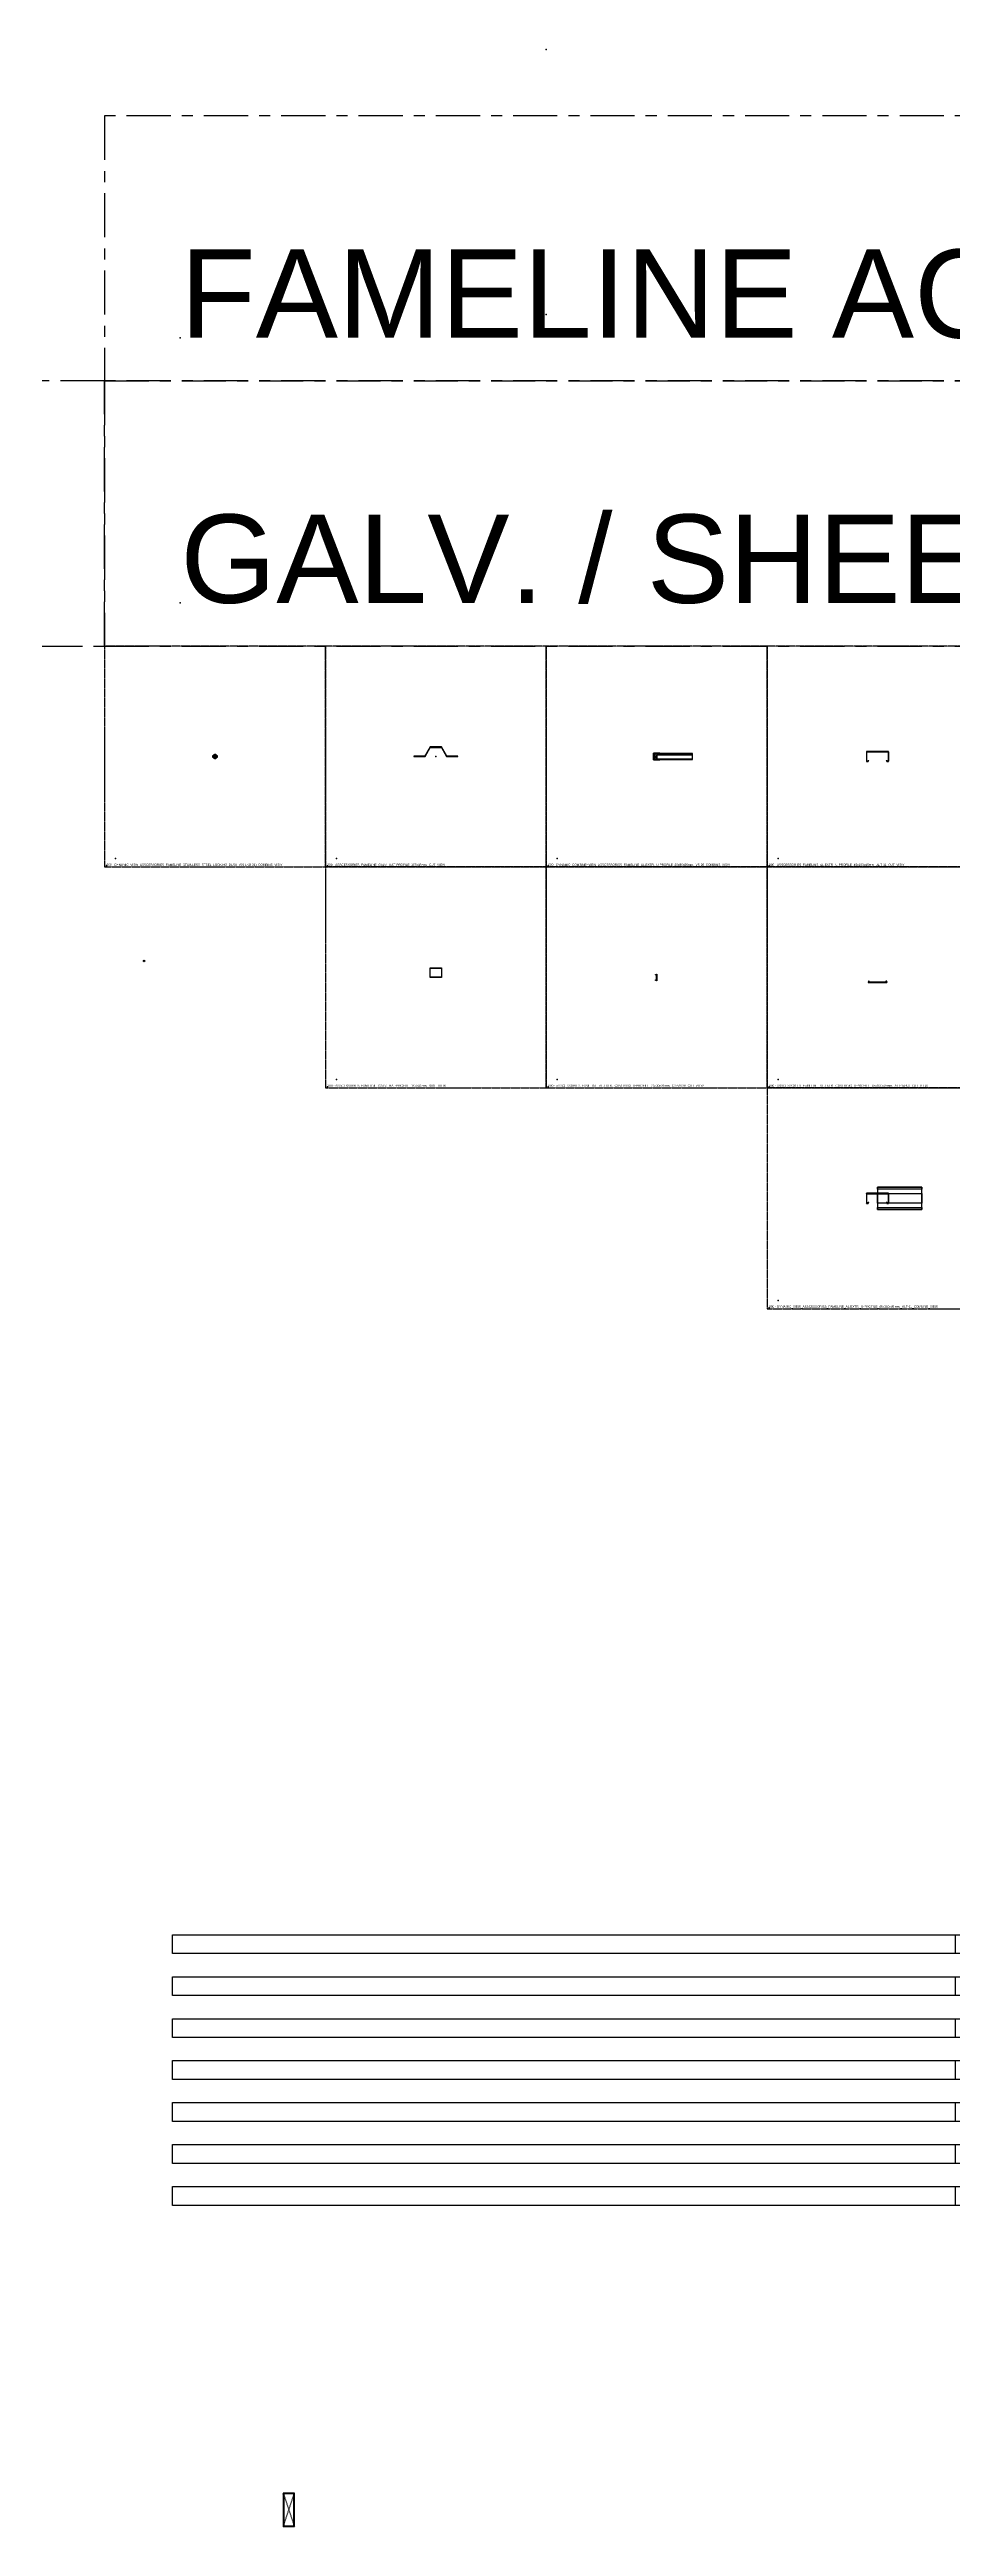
# Model space of a CAD drawing. Header units: millimetres. Extents: x -244126 to 368105, y -173968 to 259060.
# Drawn here: x 18238 to 22326, y 40483 to 51695 of the extents above; entities that cross this region are included whole.
import ezdxf

# ---------------------------------------------------------------- set-up
doc = ezdxf.new("R2010")
doc.units = ezdxf.units.MM
doc.header["$MEASUREMENT"] = 0
for name, pattern in [('005_GG_TA_LINE', [13.75, 5, -1.25, 1.25, -1.25, 5]), ('HIDDEN', [9.525, 6.35, -3.175]), ('TA_L1', [6.5, 3.55, -2.95])]:
    doc.linetypes.add(name, pattern=pattern)
for name, color, linetype in [('000 - H A T C H', 8, 'Continuous'), ('000 - H I D D E N', 7, 'Continuous'), ('000 - WIPEOUT', 250, 'Continuous'), ('001 - ASCESSORIES', 1, 'Continuous'), ('002 - STRUCTURAL STEEL', 4, 'Continuous'), ('A04_TUBE SERIES', 7, 'Continuous')]:
    doc.layers.add(name, color=color, linetype=linetype)
doc.styles.add('Cetury Gothic', font='GOTHIC.TTF')
doc.styles.get("Standard").update_dxf_attribs({"font": 'arial.ttf'})

# ---------------------------------------------------------------- blocks, each defined once
blk = doc.blocks.new('*U1768')
at = {"color": 0, "linetype": '005_GG_TA_LINE'}
blk.add_lwpolyline([(0, 0), (1000, 0), (1000, 1000), (0, 1000)], close=True, dxfattribs=at)
for p in [(9, 5), (50, 38)]:
    blk.add_point(p, dxfattribs=at)
blk.add_attdef('NAMEBLK', (9, 5), '', height=10, dxfattribs=at)
blk = doc.blocks.new('000 - FAMELINE_STAINLESS_STEEL_LOCKING_BUSH_(SS-LKB-01)_FRONT_VIEW')
at = {"layer": '001 - ASCESSORIES', "linetype": 'TA_L1', "ltscale": 0.2}
for points in [[(-6, 2), (-9, 2)], [(-9, -2), (-6, -2)]]:
    blk.add_lwpolyline(points, dxfattribs=at)
at = {"layer": '001 - ASCESSORIES', "color": 2}
for radius in [9.5, 6.5]:
    blk.add_circle((0, 0), radius, dxfattribs=at)
at = {"layer": 'Defpoints', "color": 250}
for p, q in [((12, 0), (-12, 0)), ((0, 12), (0, -12))]:
    blk.add_line(p, q, dxfattribs=at)
blk = doc.blocks.new('000 - FAMELINE_STAINLESS_STEEL_LOCKING_BUSH_(SS-LKB-01)_TOP_VIEW')
at = {"color": 2}
blk.add_wipeout([(-9.5, 4), (9.5, 4), (9.5, -4), (-9.5, -4)], dxfattribs=at).dxf.layer = '000 - WIPEOUT'
at = {"layer": '001 - ASCESSORIES', "linetype": 'TA_L1', "ltscale": 0.2}
for p, q in [((-6.5, 2.25), (-9.5, 2.25)), ((-6.5, 4), (-6.5, -4)), ((6.5, 4), (6.5, -4)), ((-9.5, -2.25), (-6.5, -2.25))]:
    blk.add_line(p, q, dxfattribs=at)
at = {"layer": '001 - ASCESSORIES', "color": 2}
blk.add_lwpolyline([(-9.5, 4), (9.5, 4), (9.5, -4), (-9.5, -4)], close=True, dxfattribs=at)
at = {"layer": 'Defpoints', "color": 250}
for p, q in [((12, 0), (-12, 0)), ((0, 12), (0, -12))]:
    blk.add_line(p, q, dxfattribs=at)
blk = doc.blocks.new('000 - FAMELINE_STAINLESS_STEEL_LOCKING_BUSH_(SS-LKB-01)_SIDE_VIEW')
at = {"color": 2}
blk.add_wipeout([(-9.5, 4), (9.5, 4), (9.5, -4), (-9.5, -4)], dxfattribs=at).dxf.layer = '000 - WIPEOUT'
blk.add_circle((0, 0), 2.24, dxfattribs=at)
at = {"layer": '001 - ASCESSORIES', "color": 2}
blk.add_lwpolyline([(-9.5, 4), (9.5, 4), (9.5, -4), (-9.5, -4)], close=True, dxfattribs=at)
at = {"layer": 'Defpoints', "color": 250}
for p, q in [((-12, 0), (12, 0)), ((0, 12), (0, -12))]:
    blk.add_line(p, q, dxfattribs=at)
blk = doc.blocks.new('*U3427')
at = {"layer": '000 - H A T C H'}
h = blk.add_hatch(dxfattribs=at)
h.set_pattern_fill('ANSI32', color=256, scale=5)
edge = h.paths.add_edge_path()
edge.add_arc((0, 0), 9.5, 90, 164.7425)
edge.add_line((-9, 2), (-6, 2))
edge.add_arc((0, 0), 6.5, 90, 157.3801, ccw=False)
edge.add_line((0, 6), (0, 10))
h = blk.add_hatch(dxfattribs=at)
h.set_pattern_fill('ANSI32', color=256, scale=5)
edge = h.paths.add_edge_path()
edge.add_line((0, 10), (0, 6))
edge.add_arc((0, 0), 6.5, 0, 90, ccw=False)
edge.add_line((6, 0), (10, 0))
edge.add_arc((0, 0), 9.5, 0, 90)
h = blk.add_hatch(dxfattribs=at)
h.set_pattern_fill('ANSI32', color=256, scale=5)
edge = h.paths.add_edge_path()
edge.add_line((10, 0), (6, 0))
edge.add_arc((0, 0), 6.5, -90, 0, ccw=False)
edge.add_line((0, -6), (0, -10))
edge.add_arc((0, 0), 9.5, 270, 360)
h = blk.add_hatch(dxfattribs=at)
h.set_pattern_fill('ANSI32', color=256, scale=5)
edge = h.paths.add_edge_path()
edge.add_line((-6, -2), (-9, -2))
edge.add_arc((0, 0), 9.5, 195.2575, 270)
edge.add_line((0, -10), (0, -6))
edge.add_arc((0, 0), 6.5, 202.6199, 270, ccw=False)
at = {"layer": '001 - ASCESSORIES', "color": 0}
blk.add_blockref('000 - FAMELINE_STAINLESS_STEEL_LOCKING_BUSH_(SS-LKB-01)_FRONT_VIEW', (0, 0), dxfattribs=at)
blk.add_blockref('000 - FAMELINE_STAINLESS_STEEL_LOCKING_BUSH_(SS-LKB-01)_TOP_VIEW', (0, 0), dxfattribs=at)
for p, q in [((-9, 2), (-6, 2)), ((-6, -2), (-9, -2)), ((-6, -2), (-6, -2))]:
    blk.add_line(p, q, dxfattribs=at)
for radius, start, end in [(9.5, 90, 164.7425), (6.5, 90, 157.3801), (9.5, 0, 90), (6.5, 0, 90), (9.5, 270, 0), (6.5, 270, 0), (9.5, 195.2575, 270), (6.5, 202.6199, 270)]:
    blk.add_arc((0, 0), radius, start, end, dxfattribs=at)
at = {"color": 3}
blk.add_blockref('000 - FAMELINE_STAINLESS_STEEL_LOCKING_BUSH_(SS-LKB-01)_SIDE_VIEW', (0, 0), dxfattribs=at)
blk = doc.blocks.new('*U1759')
at = {"color": 0, "linetype": '005_GG_TA_LINE'}
blk.add_lwpolyline([(0, 0), (1000, 0), (1000, 1000), (0, 1000)], close=True, dxfattribs=at)
for p in [(9, 5), (50, 38)]:
    blk.add_point(p, dxfattribs=at)
blk.add_attdef('NAMEBLK', (9, 5), '', height=10, dxfattribs=at)
blk = doc.blocks.new('000 - DYNAMIC_VIEW_ASSCESSORIES_AL.EXTR._U-PROFILE_26x30x26mm._VS-26_CUT_VIEW')
at = {"layer": '000 - H A T C H', "linetype": '005_GG_TA_LINE'}
h = blk.add_hatch(color=250, dxfattribs=at)
h.dxf.hatch_style = 1
h.paths.add_polyline_path([(-14, -15), (12, -15), (12, -14, 0.284155), (12, -14), (11, -13, 0.535185), (10, -13), (10, -14), (-12, -14, -0.414214), (-12, -13), (-12, -6, -0.267949), (-12, -6, 0.267949), (-12, -6), (-12, 5), (-12, 6, 0.267949), (-12, 6, -0.267949), (-12, 6), (-12, 13, -0.414214), (-12, 14), (10, 14), (10, 13, 0.580134), (11, 13), (12, 14, 0.284155), (12, 14), (12, 15), (-14, 15)])
at = {"layer": '000 - H I D D E N'}
h = blk.add_hatch(dxfattribs=at)
h.set_pattern_fill('ANSI32', color=8, scale=3)
h.paths.add_polyline_path([(-14, -15), (12, -15), (12, -14, 0.284155), (12, -14), (11, -13, 0.535185), (10, -13), (10, -14), (-12, -14, -0.414214), (-12, -13), (-12, -6, -0.267949), (-12, -6, 0.267949), (-12, -6), (-12, 5), (-12, 6, 0.267949), (-12, 6, -0.267949), (-12, 6), (-12, 13, -0.414214), (-12, 14), (10, 14), (10, 13, 0.535185), (11, 13), (12, 14, 0.284155), (12, 14), (12, 15), (-14, 15)])
at = {"color": 3}
blk.add_lwpolyline([(-14, -15), (12, -15), (12, -14, 0.284155), (12, -14), (11, -13, 0.535185), (10, -13), (10, -14), (-12, -14, -0.414214), (-12, -13), (-12, -6, -0.267949), (-12, -6, 0.267949), (-12, -6), (-12, 5), (-12, 6, 0.267949), (-12, 6, -0.267949), (-12, 6), (-12, 13, -0.414214), (-12, 14), (10, 14), (10, 13, 0.580134), (11, 13), (12, 14, 0.284155), (12, 14), (12, 15), (-14, 15), (-14, -15)], format="xyb", close=True, dxfattribs=at)
at = {"layer": '000 - H I D D E N', "color": 8, "linetype": 'HIDDEN'}
for p, q in [((-18, 0), (18, 0)), ((15, 16), (-15, -16)), ((-15, 16), (15, -16)), ((0, -18), (0, 18))]:
    blk.add_line(p, q, dxfattribs=at)
at = {"layer": '001 - ASCESSORIES', "color": 0, "linetype": '005_GG_TA_LINE'}
blk.add_lwpolyline([(-14, -15), (12, -15), (12, -14, 0.284155), (12, -14), (11, -13, 0.535185), (10, -13), (10, -14), (-12, -14, -0.414214), (-12, -13), (-12, -6, -0.267949), (-12, -6, 0.267949), (-12, -6), (-12, 5), (-12, 6, 0.267949), (-12, 6, -0.267949), (-12, 6), (-12, 13, -0.414214), (-12, 14), (10, 14), (10, 13, 0.535185), (11, 13), (12, 14, 0.284155), (12, 14), (12, 15), (-14, 15), (-14, -15)], format="xyb", close=True, dxfattribs=at)
at = {"layer": '001 - ASCESSORIES', "color": 0}
blk.add_lwpolyline([(-12, 5), (-12, -6, -0.267949), (-12, -6, 0.267949), (-12, -6), (-12, -13, 0.414214), (-12, -14), (10, -14), (10, -13, -0.535185), (11, -13), (12, -14, -0.284155), (12, -14), (12, -15), (-14, -15), (-14, 15), (12, 15), (12, 14, -0.284155), (12, 14), (11, 13, -0.535185), (10, 13), (10, 14), (-12, 14, 0.414214), (-12, 13), (-12, 6, 0.267949), (-12, 6, -0.267949), (-12, 6), (-12, 0)], format="xyb", dxfattribs=at)
blk = doc.blocks.new('*U4908')
at = {"layer": '001 - ASCESSORIES', "color": 0}
blk.add_blockref('000 - DYNAMIC_VIEW_ASSCESSORIES_AL.EXTR._U-PROFILE_26x30x26mm._VS-26_CUT_VIEW', (0, 0), dxfattribs=at)
blk.add_wipeout([(0, -14), (162, -14), (162, 14), (0, 14)]).dxf.layer = '000 - WIPEOUT'
at = {"layer": '000 - H A T C H'}
h = blk.add_hatch(dxfattribs=at)
h.set_pattern_fill('ANSI32', color=256, scale=0.1)
h.set_pattern_definition([(45, (-5654.6645, 1920.1273), (-0.67351921, 0.67351921), []), (45, (-5654.2155, 1920.1273), (-0.67351921, 0.67351921), [])])
h.paths.add_polyline_path([(0, 12), (162, 12), (162, 14), (0, 14)])
h = blk.add_hatch(dxfattribs=at)
h.set_pattern_fill('ANSI32', color=256, scale=0.1)
h.set_pattern_definition([(45, (-5654.6645, 1923.1273), (-0.67351921, 0.67351921), []), (45, (-5654.2155, 1923.1273), (-0.67351921, 0.67351921), [])])
h.paths.add_polyline_path([(0, -14), (162, -14), (162, -12), (0, -12)])
at = {"layer": '001 - ASCESSORIES'}
blk.add_lwpolyline([(0, -14), (162, -14), (162, 14), (0, 14)], close=True, dxfattribs=at)
at = {"layer": '001 - ASCESSORIES', "color": 0}
for points in [[(0, 12), (162, 12), (162, 14), (0, 14)], [(0, -14), (162, -14), (162, -12), (0, -12)]]:
    blk.add_lwpolyline(points, close=True, dxfattribs=at)
at = {"layer": '001 - ASCESSORIES', "color": 2, "linetype": 'HIDDEN', "ltscale": 0.1}
blk.add_lwpolyline([(0, 8), (162, 8), (162, 12), (0, 12)], close=True, dxfattribs=at)
blk = doc.blocks.new('*U1769')
at = {"color": 0, "linetype": '005_GG_TA_LINE'}
blk.add_lwpolyline([(0, 0), (1000, 0), (1000, 1000), (0, 1000)], close=True, dxfattribs=at)
for p in [(9, 5), (50, 38)]:
    blk.add_point(p, dxfattribs=at)
blk.add_attdef('NAMEBLK', (9, 5), '', height=10, dxfattribs=at)
blk = doc.blocks.new('000 - ASSCESSORIES_FAMELINE_AL.EXTR._COVERING_U-PROFILE_26x30x26mm._CS-VS-26_CUT_VIEW')
at = {"layer": '000 - H I D D E N'}
h = blk.add_hatch(dxfattribs=at)
h.set_pattern_fill('ANSI32', color=8, scale=0.1)
h.set_pattern_definition([(45, (-9768.038, -1778.2375), (-0.67351921, 0.67351921), []), (45, (-9767.58895, -1778.2375), (-0.67351921, 0.67351921), [])])
edge = h.paths.add_edge_path()
edge.add_line((-1, 15), (0, 15))
edge.add_line((0, 15), (0, -15))
edge.add_line((0, -15), (-1, -15))
edge.add_line((-1, -15), (-1, -13))
edge.add_arc((-1, -13), 0.3, 0, 90)
edge.add_line((-1, -12), (-4, -12))
edge.add_line((-4, -12), (-4, -13))
edge.add_arc((-4, -13), 0.5, -140.297, 0, ccw=False)
edge.add_line((-5, -13), (-6, -12))
edge.add_arc((-5, -12), 0.488, 90, 220.5934, ccw=False)
edge.add_line((-5, -11), (-1, -11))
edge.add_arc((-1, -11), 0.3, 270, 360)
edge.add_line((-1, -11), (-1, 11))
edge.add_arc((-1, 11), 0.3, 0, 90)
edge.add_line((-1, 11), (-5, 11))
edge.add_arc((-5, 12), 0.488, 139.4066, 270, ccw=False)
edge.add_line((-6, 12), (-5, 13))
edge.add_arc((-4, 13), 0.5, 0, 140.297, ccw=False)
edge.add_line((-4, 13), (-4, 12))
edge.add_line((-4, 12), (-1, 12))
edge.add_arc((-1, 13), 0.3, 270, 360)
edge.add_line((-1, 13), (-1, 15))
at = {"layer": 'Defpoints'}
h = blk.add_hatch(color=250, dxfattribs=at)
h.dxf.hatch_style = 1
edge = h.paths.add_edge_path()
edge.add_line((-1, 15), (0, 15))
edge.add_line((0, 15), (0, -15))
edge.add_line((0, -15), (-1, -15))
edge.add_line((-1, -15), (-1, -13))
edge.add_arc((-1, -13), 0.3, 0, 90)
edge.add_line((-1, -12), (-4, -12))
edge.add_line((-4, -12), (-4, -13))
edge.add_arc((-4, -13), 0.5, -140.297, 0, ccw=False)
edge.add_line((-5, -13), (-6, -12))
edge.add_arc((-5, -12), 0.488, 90, 220.5934, ccw=False)
edge.add_line((-5, -11), (-1, -11))
edge.add_arc((-1, -11), 0.3, 270, 360)
edge.add_line((-1, -11), (-1, 11))
edge.add_arc((-1, 11), 0.3, 0, 90)
edge.add_line((-1, 11), (-5, 11))
edge.add_arc((-5, 12), 0.488, 139.4066, 270, ccw=False)
edge.add_line((-6, 12), (-5, 13))
edge.add_arc((-4, 13), 0.5, 0, 140.297, ccw=False)
edge.add_line((-4, 13), (-4, 12))
edge.add_line((-4, 12), (-1, 12))
edge.add_arc((-1, 13), 0.3, 270, 360)
edge.add_line((-1, 13), (-1, 15))
at = {"layer": '001 - ASCESSORIES', "color": 0}
blk.add_lwpolyline([(-1, 15), (0, 15), (0, -15), (-1, -15), (-1, -13, 0.414214), (-1, -12), (-4, -12), (-4, -13, -0.702141), (-5, -13), (-6, -12, -0.640717), (-5, -11), (-1, -11, 0.414214), (-1, -11), (-1, 11, 0.414214), (-1, 11), (-5, 11, -0.640717), (-6, 12), (-5, 13, -0.702141), (-4, 13), (-4, 12), (-1, 12, 0.414214), (-1, 13)], format="xyb", close=True, dxfattribs=at)
blk = doc.blocks.new('000 - ASSCESSORIES_FAMELINE_AL.EXTR._U-PROFILE_45x100x45mm._ALT-11_CUT_VIEW')
at = {"layer": '000 - H A T C H'}
h = blk.add_hatch(dxfattribs=at)
h.set_pattern_fill('ANSI32', color=256, scale=0.1)
h.set_pattern_definition([(45, (-50776.1304, -10058.6619), (-0.673519209, 0.673519209), []), (45, (-50775.6814, -10058.6619), (-0.673519209, 0.673519209), [])])
edge = h.paths.add_edge_path()
edge.add_line((50, 23), (-50, 23))
edge.add_line((-50, 23), (-50, -23))
edge.add_line((-50, -23), (-42, -23))
edge.add_line((-42, -23), (-42, -20))
edge.add_line((-42, -20), (-40, -20))
edge.add_arc((-40, -19), 0.6, 270, 450)
edge.add_line((-40, -19), (-43, -19))
edge.add_line((-43, -19), (-43, -19))
edge.add_line((-43, -19), (-43, -21))
edge.add_line((-43, -21), (-49, -21))
edge.add_line((-49, -21), (-49, 21))
edge.add_line((-49, 21), (49, 21))
edge.add_line((49, 21), (49, -21))
edge.add_line((49, -21), (43, -21))
edge.add_line((43, -21), (43, -19))
edge.add_line((43, -19), (40, -19))
edge.add_arc((40, -19), 0.6, 90, 270)
edge.add_line((40, -20), (42, -20))
edge.add_line((42, -20), (42, -23))
edge.add_line((42, -23), (43, -23))
edge.add_line((43, -23), (50, -23))
edge.add_line((50, -23), (50, 23))
at = {"layer": 'A04_TUBE SERIES', "color": 0}
blk.add_lwpolyline([(50, 23), (-50, 23), (-50, -23), (-42, -23), (-42, -20), (-40, -20, 1), (-40, -19), (-43, -19), (-43, -19), (-43, -21), (-49, -21), (-49, 21), (49, 21), (49, -21), (43, -21), (43, -19), (40, -19, 1), (40, -20), (42, -20), (42, -23), (43, -23), (50, -23)], format="xyb", close=True, dxfattribs=at)
at = {"layer": 'Defpoints', "color": 250}
blk.add_lwpolyline([(42, -23), (50, -23), (50, 23), (-50, 23), (-50, -23), (-42, -23)], dxfattribs=at)
at = {"layer": 'Defpoints', "color": 18, "true_color": 0x000000, "style": 'Cetury Gothic'}
blk.add_text('ALT-11', height=1.5, dxfattribs=at).set_placement((-48, -18))
blk = doc.blocks.new('*U1651')
at = {"color": 250}
blk.add_wipeout([(25, 0), (25, 150), (-25, 150), (-25, 0)], dxfattribs=at).dxf.layer = '000 - WIPEOUT'
at = {"layer": '000 - H I D D E N', "color": 8, "linetype": 'HIDDEN'}
for p, q in [((25, 0), (-25, 150)), ((25, 150), (-25, 0))]:
    blk.add_line(p, q, dxfattribs=at)
at = {"layer": '002 - STRUCTURAL STEEL', "color": 0}
blk.add_lwpolyline([(25, 0), (25, 150), (-25, 150), (-25, 0)], close=True, dxfattribs=at)
blk.add_lwpolyline([(22, 4), (22, 146, 0.414214), (21, 147), (-21, 147, 0.414214), (-22, 146), (-22, 4, 0.414214), (-21, 3), (21, 3, 0.414214)], format="xyb", close=True, dxfattribs=at)
at = {"layer": 'Defpoints', "color": 250}
blk.add_lwpolyline([(25, 0), (25, 150), (-25, 150), (-25, 0)], close=True, dxfattribs=at)
at = {"color": 250}
blk.add_wipeout([(25, 0), (25, 150), (-25, 150), (-25, 0)], dxfattribs=at).dxf.layer = '000 - WIPEOUT'
at = {"layer": '000 - H A T C H'}
h = blk.add_hatch(dxfattribs=at)
h.set_pattern_fill('ANSI32', color=256, scale=0.25)
h.set_pattern_definition([(45, (9e-15, 137.5), (-1.6838, 1.6838), []), (45, (1.1225, 137.5), (-1.6838, 1.6838), [])])
h.paths.add_polyline_path([(25, 0), (25, 150), (-25, 150), (-25, 0)])
edge = h.paths.add_edge_path(flags=16)
edge.add_line((22, 4), (22, 146))
edge.add_arc((21, 146), 1, 0, 90)
edge.add_line((21, 147), (-21, 147))
edge.add_arc((-21, 146), 1, 90, 180)
edge.add_line((-22, 146), (-22, 4))
edge.add_arc((-21, 4), 1, 180, 270)
edge.add_line((-21, 3), (21, 3))
edge.add_arc((21, 4), 1, 270, 360)
at = {"layer": '000 - H I D D E N', "color": 8, "linetype": 'HIDDEN'}
for p, q in [((25, 0), (-25, 150)), ((25, 150), (-25, 0))]:
    blk.add_line(p, q, dxfattribs=at)
at = {"layer": '002 - STRUCTURAL STEEL', "color": 0}
blk.add_lwpolyline([(25, 0), (25, 150), (-25, 150), (-25, 0)], close=True, dxfattribs=at)
blk.add_lwpolyline([(22, 4), (22, 146, 0.414214), (21, 147), (-21, 147, 0.414214), (-22, 146), (-22, 4, 0.414214), (-21, 3), (21, 3, 0.414214)], format="xyb", close=True, dxfattribs=at)
at = {"layer": 'Defpoints', "color": 250}
blk.add_lwpolyline([(25, 0), (25, 150), (-25, 150), (-25, 0)], close=True, dxfattribs=at)
blk = doc.blocks.new('000 - ASSCESSORIES_FAMELINE_GALV._HAT-PROFILE_197x43mm._CUT_VIEW')
at = {"layer": '000 - H A T C H'}
h = blk.add_hatch(dxfattribs=at)
h.set_pattern_fill('ANSI32', color=8, scale=10)
h.set_pattern_definition([(45, (6110.803, -34959.4155), (-2.65165043, 2.65165043), []), (45, (6112.571, -34959.4155), (-2.65165043, 2.65165043), [])])
h.paths.add_polyline_path([(99, 2), (50, 2), (26, 43), (-26, 43), (-50, 2), (-99, 2), (-99, 0), (-49, 0), (-25, 41), (25, 41), (49, 0), (99, 0)])
at = {"color": 3}
blk.add_lwpolyline([(99, 2), (50, 2), (26, 43), (-26, 43), (-50, 2), (-99, 2), (-99, 0), (-49, 0), (-25, 41), (25, 41), (49, 0), (99, 0)], close=True, dxfattribs=at)
blk.add_point((0, 0), dxfattribs=at)
blk = doc.blocks.new('000 - ASSCESSORIES_FAMELINE_GALV._HAT-PROFILE_197x43mm._SIDE_VIEW')
at = {"color": 2}
blk.add_wipeout([(25, 0), (-25, 0), (-25, 43), (25, 43)], dxfattribs=at).dxf.layer = '000 - WIPEOUT'
at = {"color": 1}
blk.add_line((25, 41), (-25, 41), dxfattribs=at)
at = {"color": 2}
blk.add_lwpolyline([(25, 0), (-25, 0), (-25, 43), (25, 43)], close=True, dxfattribs=at)
at = {"color": 3}
blk.add_lwpolyline([(-25, 2), (25, 2), (25, 0), (-25, 0)], close=True, dxfattribs=at)
blk = doc.blocks.new('*U1764')
at = {"color": 0, "linetype": '005_GG_TA_LINE'}
blk.add_lwpolyline([(0, 0), (200, 0), (200, 30), (0, 30)], close=True, dxfattribs=at)
for p in [(50, 37.5), (8.58, 4.88)]:
    blk.add_point(p, dxfattribs=at)
blk.add_attdef('NAMEBLK', (8.58, 4.88), '', height=10, dxfattribs=at)
blk = doc.blocks.new('000 - DYNAMIC_VIEW_ASSCESSORIES_FAMELINE_AL.EXTR._U-PROFILE_45x100x45mm._ALT-11_COMBINE_VIEW')
at = {"color": 0}
blk.add_wipeout([(200, -22.5), (0, -22.5), (0, 22.5), (200, 22.5)], dxfattribs=at).dxf.layer = '001 - ASCESSORIES'
blk.add_wipeout([(0, 50), (0, -50), (200, -50), (200, 50)], dxfattribs=at).dxf.layer = '001 - ASCESSORIES'
at = {"layer": '001 - ASCESSORIES', "color": 0}
for points in [[(0, 50), (0, -50), (200, -50), (200, 50)], [(0, 41.5), (0, -41.5), (200, -41.5), (200, 41.5)], [(200, -22.5), (0, -22.5), (0, 22.5), (200, 22.5)]]:
    blk.add_lwpolyline(points, close=True, dxfattribs=at)
at = {"layer": '001 - ASCESSORIES', "color": 3}
for points in [[(0, 50), (200, 50), (200, 41.5), (0, 41.5)], [(0, -41.5), (200, -41.5), (200, -50), (0, -50)]]:
    blk.add_lwpolyline(points, close=True, dxfattribs=at)
at = {"layer": '001 - ASCESSORIES', "color": 0}
blk.add_blockref('000 - ASSCESSORIES_FAMELINE_AL.EXTR._U-PROFILE_45x100x45mm._ALT-11_CUT_VIEW', (0, 0), dxfattribs=at)
blk = doc.blocks.new('000 - ASSCESSORIES_FAMELINE_AL.EXTR._COVERING_U-PROFILE_45x100x45mm._ALT-14-NA_CUT_VIEW')
at = {"layer": '000 - H A T C H'}
h = blk.add_hatch(dxfattribs=at)
h.set_pattern_fill('ANSI32', color=8, scale=5)
h.set_pattern_definition([(45, (-22834.6898, -48353.9515), (-1.325825215, 1.325825215), []), (45, (-22833.8059, -48353.9515), (-1.325825215, 1.325825215), [])])
edge = h.paths.add_edge_path()
edge.add_arc((41, 2), 0.6, 0, 180)
edge.add_line((40, 2), (40, 1))
edge.add_line((40, 1), (39, 1))
edge.add_line((39, 1), (39, 4))
edge.add_line((39, 4), (41, 4))
edge.add_arc((41, 4), 0.612, 281.3099, 438.6901)
edge.add_line((41, 5), (38, 5))
edge.add_line((38, 5), (38, 1))
edge.add_line((38, 1), (-38, 1))
edge.add_line((-38, 1), (-38, 5))
edge.add_line((-38, 5), (-41, 5))
edge.add_arc((-41, 4), 0.612, 101.3099, 258.6901)
edge.add_line((-41, 4), (-39, 4))
edge.add_line((-39, 4), (-39, 1))
edge.add_line((-39, 1), (-40, 1))
edge.add_line((-40, 1), (-40, 2))
edge.add_arc((-41, 2), 0.6, 360, 540)
edge.add_line((-42, 2), (-42, 0))
edge.add_line((-42, 0), (42, 0))
edge.add_line((42, 0), (42, 2))
at = {"layer": '001 - ASCESSORIES', "color": 0}
blk.add_line((42, 2), (42, 0), dxfattribs=at)
blk.add_lwpolyline([(42, 2, 1), (40, 2), (40, 1), (39, 1), (39, 4), (41, 4, 0.819804), (41, 5), (38, 5), (38, 1), (-38, 1), (-38, 5), (-41, 5, 0.819804), (-41, 4), (-39, 4), (-39, 1), (-40, 1), (-40, 2, 1), (-42, 2), (-42, 0), (42, 0)], format="xyb", close=True, dxfattribs=at)
blk = doc.blocks.new('*U640')
at = {"color": 0}
blk.add_wipeout([(3545, 0), (3545, -85), (0, -85), (0, 0)], dxfattribs=at).dxf.layer = '000 - WIPEOUT'
at = {"layer": '002 - STRUCTURAL STEEL', "color": 0, "linetype": 'ByBlock'}
blk.add_lwpolyline([(3545, 0), (3545, -85), (0, -85), (0, 0)], close=True, dxfattribs=at)
blk = doc.blocks.new('*U649')
at = {"color": 0}
blk.add_wipeout([(3545, 0), (3545, -85), (0, -85), (0, 0)], dxfattribs=at).dxf.layer = '000 - WIPEOUT'
at = {"layer": '002 - STRUCTURAL STEEL', "color": 0, "linetype": 'ByBlock'}
blk.add_lwpolyline([(3545, 0), (3545, -85), (0, -85), (0, 0)], close=True, dxfattribs=at)
blk = doc.blocks.new('*U1782')
at = {"color": 0}
for p in [(-3545, 0), (-3545, -190), (-3545, -380), (-3545, -570), (-3545, -760), (-3545, -950), (-3545, -1140)]:
    blk.add_blockref('*U640', p, dxfattribs=at)
for p in [(0, 0), (0, -190), (0, -380), (0, -570), (0, -760), (0, -950), (0, -1140)]:
    blk.add_blockref('*U649', p, dxfattribs=at)
blk = doc.blocks.new('000 - DYNAMIC_VIEW_ASSCESSORIES_RIVET_4-4_TOP_VIEW')
at = {"layer": '001 - ASCESSORIES', "color": 0}
for radius in [3, 1.5]:
    blk.add_circle((0, 0), radius, dxfattribs=at)
blk = doc.blocks.new('000 - DYNAMIC_VIEW_ASSCESSORIES_RIVET_4-4_COMBINE_VIEW')
at = {"layer": '000 - H A T C H'}
h = blk.add_hatch(dxfattribs=at)
h.set_pattern_fill('DOTS', color=8, scale=5, angle=90)
edge = h.paths.add_edge_path()
edge.add_arc((3, 0), 1.25, -53.1301, 53.1301, ccw=False)
edge.add_arc((3, -1), 0.812, 202.6199, 337.3801, ccw=False)
edge.add_line((2, -1), (0, -1))
edge.add_line((0, -1), (0, -3))
edge.add_line((0, -3), (-1, -1))
edge.add_line((-1, -1), (-1, 1))
edge.add_line((-1, 1), (0, 3))
edge.add_line((0, 3), (0, 1))
edge.add_line((0, 1), (2, 1))
edge.add_arc((3, 1), 0.812, 22.6199, 157.3801, ccw=False)
h = blk.add_hatch(dxfattribs=at)
h.set_pattern_fill('DOTS', color=8, scale=5, angle=90)
h.paths.add_polyline_path([(-1, -1), (-1, 1), (0, 3), (0, -3)])
at = {"layer": '001 - ASCESSORIES', "color": 0}
for p, q in [((2, 1), (0, 1)), ((2, -1), (0, -1))]:
    blk.add_line(p, q, dxfattribs=at)
for points in [[(-1, -1), (-1, 1), (0, 3), (0, -3)], [(0, 3), (0, 1), (2, 1), (2, -1), (0, -1), (0, -3), (-1, -1), (-1, 1)]]:
    blk.add_lwpolyline(points, close=True, dxfattribs=at)
blk.add_lwpolyline([(3, 1, -0.5), (3, -1, -0.666667), (2, -1), (0, -1), (0, -3), (-1, -1), (-1, 1), (0, 3), (0, 1), (2, 1, -0.666667)], format="xyb", close=True, dxfattribs=at)
blk.add_lwpolyline([(3, -1), (3, 1, -0.5), (3, -1, -0.666667), (2, -1), (2, 1, -0.666667), (3, 1)], format="xyb", dxfattribs=at)
blk.add_blockref('000 - DYNAMIC_VIEW_ASSCESSORIES_RIVET_4-4_TOP_VIEW', (0, 0), dxfattribs=at)

msp = doc.modelspace()

# ---------------------------------------------------------------- block references
at = {"color": 3}
for name, p in [('*U3427', (18986.9343, 48495.17286)), ('000 - ASSCESSORIES_FAMELINE_GALV._HAT-PROFILE_197x43mm._CUT_VIEW', (19986.9343, 48495.17286)), ('000 - ASSCESSORIES_FAMELINE_AL.EXTR._U-PROFILE_45x100x45mm._ALT-11_CUT_VIEW', (21986.9343, 48495.17286)), ('000 - ASSCESSORIES_FAMELINE_GALV._HAT-PROFILE_197x43mm._SIDE_VIEW', (19986.9343, 47495.17286)), ('000 - ASSCESSORIES_FAMELINE_AL.EXTR._COVERING_U-PROFILE_45x100x45mm._ALT-14-NA_CUT_VIEW', (21986.9343, 47472.67286)), ('000 - DYNAMIC_VIEW_ASSCESSORIES_FAMELINE_AL.EXTR._U-PROFILE_45x100x45mm._ALT-11_COMBINE_VIEW', (21986.9343, 46495.17286))]:
    msp.add_blockref(name, p, dxfattribs=at)
at = {"color": 1}
msp.add_blockref('*U1782', (22340.12266, 43161.86918), dxfattribs=at)
at = {"layer": '001 - ASCESSORIES', "linetype": '005_GG_TA_LINE', "xscale": 40, "yscale": 40, "zscale": 40}
for p, values in [((18486.9343, 50195.17286), {'NAMEBLK': 'FAMELINE ACESSORIES '}), ((10486.9343, 48995.17286), {'NAMEBLK': 'FASTENING '}), ((18486.9343, 48995.17286), {'NAMEBLK': 'GALV. / SHEET / EXTR.'})]:
    msp.add_blockref('*U1764', p, dxfattribs=at).add_auto_attribs(values)
at = {"layer": '001 - ASCESSORIES', "linetype": '005_GG_TA_LINE'}
for name, p, values in [('*U1759', (19486.9343, 47995.17286), {'NAMEBLK': '000 - ASSCESSORIES_FAMELINE_GALV._HAT-PROFILE_197x43mm._CUT_VIEW'}), ('*U1759', (21486.9343, 47995.17286), {'NAMEBLK': '000 - ASSCESSORIES_FAMELINE_AL.EXTR._U-PROFILE_45x100x45mm._ALT-11_CUT_VIEW'}), ('*U1769', (20486.9343, 46995.17286), {'NAMEBLK': '000 - ASSCESSORIES_FAMELINE_AL.EXTR._COVERING_U-PROFILE_26x30x26mm._CS-VS-26_CUT_VIEW'}), ('*U1759', (21486.9343, 46995.17286), {'NAMEBLK': '000 - ASSCESSORIES_FAMELINE_AL.EXTR._COVERING_U-PROFILE_45x100x45mm._ALT-14-NA_CUT_VIEW'})]:
    msp.add_blockref(name, p, dxfattribs=at).add_auto_attribs(values)
at = {"layer": '001 - ASCESSORIES', "color": 0}
msp.add_blockref('000 - ASSCESSORIES_FAMELINE_AL.EXTR._COVERING_U-PROFILE_26x30x26mm._CS-VS-26_CUT_VIEW', (20986.9343, 47495.17286), dxfattribs=at)
at = {"layer": 'A04_TUBE SERIES', "color": 2}
msp.add_blockref('*U4908', (20986.9343, 48495.17286), dxfattribs=at)
at = {"layer": 'A04_TUBE SERIES', "color": 3}
msp.add_blockref('000 - DYNAMIC_VIEW_ASSCESSORIES_RIVET_4-4_COMBINE_VIEW', (18665.85132, 47569.87692), dxfattribs=at)
at = {"layer": 'A04_TUBE SERIES', "color": 3, "rotation": 180}
msp.add_blockref('*U1651', (19321.32074, 40633.46349), dxfattribs=at)

# ---------------------------------------------------------------- next in the draw order: block references
at = {"layer": '001 - ASCESSORIES', "linetype": '005_GG_TA_LINE'}
for name, p, values in [('*U1768', (18486.9343, 47995.17286), {'NAMEBLK': '000 - DYNAMIC_VIEW_ASSCESSORIES_FAMELINE_STAINLESS_STEEL_LOCKING_BUSH_(SS-LKB-01)_COMBINE_VIEW'}), ('*U1759', (20486.9343, 47995.17286), {'NAMEBLK': '000 - DYNAMIC_COMBINE+VIEW_ASSCESSORIES_FAMELINE_AL.EXTR._U-PROFILE_26x30x26mm._VS-26_COMBINE_VIEW'}), ('*U1759', (19486.9343, 46995.17286), {'NAMEBLK': '000 - ASSCESSORIES_FAMELINE_GALV._HAT-PROFILE_197x43mm._SIDE_VIEW'}), ('*U1759', (21486.9343, 45995.17286), {'NAMEBLK': '000 - DYNAMIC_VIEW_ASSCESSORIES_FAMELINE_AL.EXTR._U-PROFILE_45x100x45mm._ALT-11_COMBINE_VIEW'})]:
    msp.add_blockref(name, p, dxfattribs=at).add_auto_attribs(values)

doc.saveas('drawing.dxf')
